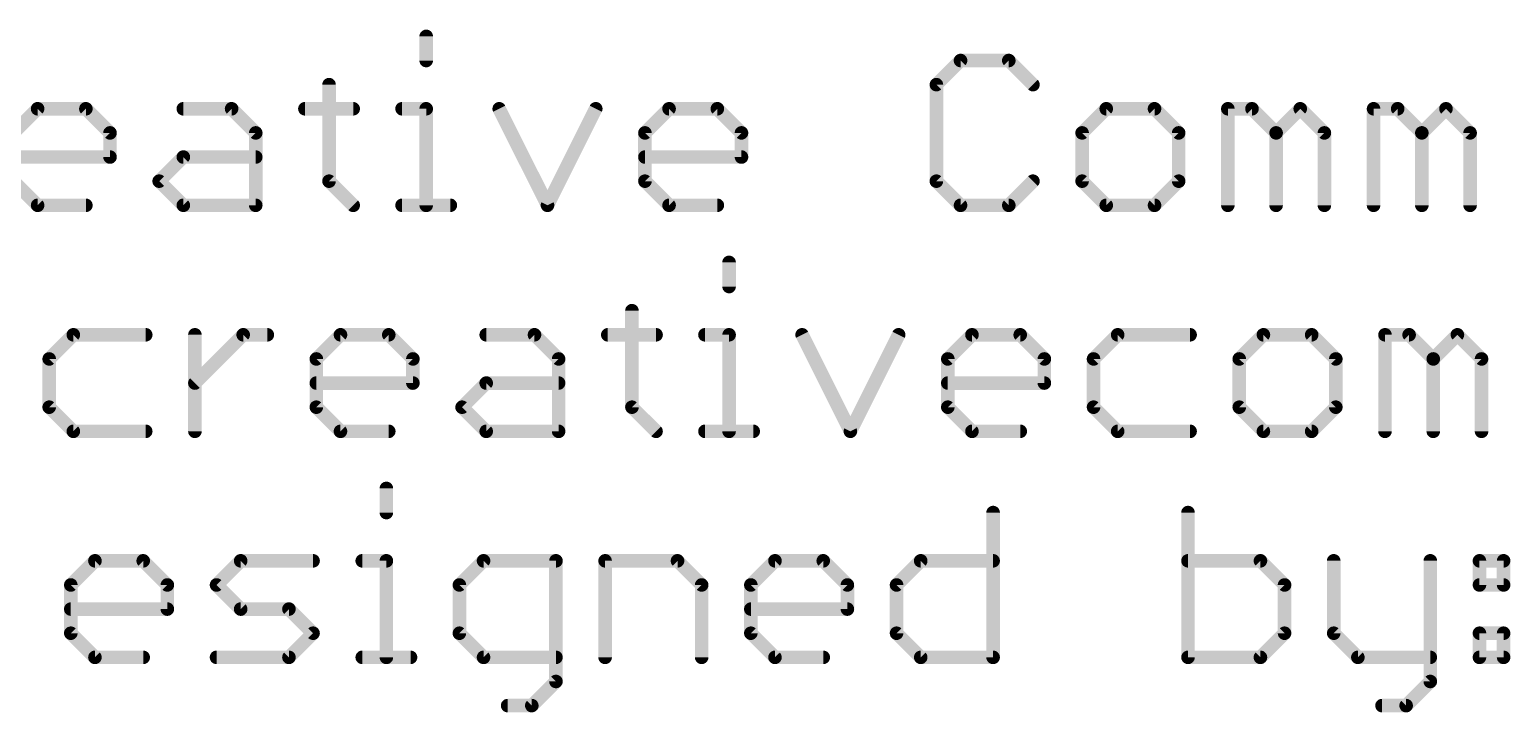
# Model space of a CAD drawing. Extents: x -12 to 110, y -16 to 66.
# Drawn here: x 34.27 to 50.91, y -15.78 to -8.11 of the extents above; entities that cross this region are included whole.
import ezdxf

# ---------------------------------------------------------------- set-up
doc = ezdxf.new("R2010")
doc.units = 0
doc.layers.add('51', color=53, linetype='CONTINUOUS')

msp = doc.modelspace()

# ---------------------------------------------------------------- linework, layer by layer
at = {"layer": '51', "const_width": 0.1524}
for points in [[(38.7262, -8.1856), (38.7262, -8.4568)], [(44.7291, -8.4568), (44.458, -8.728)], [(45.2715, -8.4568), (44.7291, -8.4568)], [(45.5426, -8.728), (45.2715, -8.4568)], [(37.6348, -8.728), (37.6348, -9.8126)], [(44.458, -8.728), (44.458, -9.8126)], [(34.0893, -9.2703), (34.3605, -8.9991)], [(34.3605, -8.9991), (34.9028, -8.9991)], [(34.9028, -8.9991), (35.174, -9.2703)], [(35.9976, -8.9991), (36.54, -8.9991)], [(36.54, -8.9991), (36.8111, -9.2703)], [(37.3636, -8.9991), (37.906, -8.9991)], [(38.4551, -8.9991), (38.7262, -8.9991)], [(38.7262, -8.9991), (38.7262, -10.0838)], [(39.5465, -8.9991), (40.0888, -10.0838)], [(40.0888, -10.0838), (40.6312, -8.9991)], [(41.1837, -9.2703), (41.4548, -8.9991)], [(41.4548, -8.9991), (41.9972, -8.9991)], [(41.9972, -8.9991), (42.2683, -9.2703)], [(46.3663, -8.9991), (46.0951, -9.2703)], [(46.9086, -8.9991), (46.3663, -8.9991)], [(47.1798, -9.2703), (46.9086, -8.9991)], [(47.7323, -10.0838), (47.7323, -8.9991)], [(47.7323, -8.9991), (48.0035, -8.9991)], [(48.0035, -8.9991), (48.2746, -9.2703)], [(48.2746, -9.2703), (48.5458, -8.9991)], [(48.5458, -8.9991), (48.817, -9.2703)], [(49.3695, -10.0838), (49.3695, -8.9991)], [(49.3695, -8.9991), (49.6406, -8.9991)], [(49.6406, -8.9991), (49.9118, -9.2703)], [(49.9118, -9.2703), (50.1829, -8.9991)], [(50.1829, -8.9991), (50.4541, -9.2703)], [(35.174, -9.2703), (35.174, -9.5415)], [(36.8111, -9.2703), (36.8111, -10.0838)], [(41.1837, -9.8126), (41.1837, -9.2703)], [(42.2683, -9.2703), (42.2683, -9.5415)], [(46.0951, -9.2703), (46.0951, -9.8126)], [(47.1798, -9.8126), (47.1798, -9.2703)], [(48.2746, -9.2703), (48.2746, -10.0838)], [(48.817, -9.2703), (48.817, -10.0838)], [(49.9118, -9.2703), (49.9118, -10.0838)], [(50.4541, -9.2703), (50.4541, -10.0838)], [(35.174, -9.5415), (34.0893, -9.5415)], [(35.7265, -9.8126), (35.9976, -9.5415)], [(35.9976, -9.5415), (36.8111, -9.5415)], [(42.2683, -9.5415), (41.1837, -9.5415)], [(34.3605, -10.0838), (34.0893, -9.8126)], [(35.9976, -10.0838), (35.7265, -9.8126)], [(37.6348, -9.8126), (37.906, -10.0838)], [(41.4548, -10.0838), (41.1837, -9.8126)], [(44.458, -9.8126), (44.7291, -10.0838)], [(45.2715, -10.0838), (45.5426, -9.8126)], [(46.0951, -9.8126), (46.3663, -10.0838)], [(46.9086, -10.0838), (47.1798, -9.8126)], [(34.9028, -10.0838), (34.3605, -10.0838)], [(36.8111, -10.0838), (35.9976, -10.0838)], [(38.4551, -10.0838), (38.9974, -10.0838)], [(41.9972, -10.0838), (41.4548, -10.0838)], [(44.7291, -10.0838), (45.2715, -10.0838)], [(46.3663, -10.0838), (46.9086, -10.0838)], [(42.129, -10.7256), (42.129, -10.9968)], [(41.0375, -11.268), (41.0375, -12.3526)], [(34.7618, -11.5391), (34.4906, -11.8103)], [(35.5753, -11.5391), (34.7618, -11.5391)], [(36.1277, -12.6238), (36.1277, -11.5391)], [(36.1277, -12.0815), (36.6701, -11.5391)], [(36.6701, -11.5391), (36.9412, -11.5391)], [(37.492, -11.8103), (37.7632, -11.5391)], [(37.7632, -11.5391), (38.3055, -11.5391)], [(38.3055, -11.5391), (38.5767, -11.8103)], [(39.4004, -11.5391), (39.9427, -11.5391)], [(39.9427, -11.5391), (40.2139, -11.8103)], [(40.7664, -11.5391), (41.3087, -11.5391)], [(41.8578, -11.5391), (42.129, -11.5391)], [(42.129, -11.5391), (42.129, -12.6238)], [(42.9492, -11.5391), (43.4916, -12.6238)], [(43.4916, -12.6238), (44.0339, -11.5391)], [(44.5864, -11.8103), (44.8576, -11.5391)], [(44.8576, -11.5391), (45.3999, -11.5391)], [(45.3999, -11.5391), (45.671, -11.8103)], [(46.4947, -11.5391), (46.2235, -11.8103)], [(47.3082, -11.5391), (46.4947, -11.5391)], [(48.1319, -11.5391), (47.8607, -11.8103)], [(48.6742, -11.5391), (48.1319, -11.5391)], [(48.9454, -11.8103), (48.6742, -11.5391)], [(49.4979, -12.6238), (49.4979, -11.5391)], [(49.4979, -11.5391), (49.769, -11.5391)], [(49.769, -11.5391), (50.0402, -11.8103)], [(50.0402, -11.8103), (50.3114, -11.5391)], [(50.3114, -11.5391), (50.5825, -11.8103)], [(34.4906, -11.8103), (34.4906, -12.3526)], [(37.492, -12.3526), (37.492, -11.8103)], [(38.5767, -11.8103), (38.5767, -12.0815)], [(40.2139, -11.8103), (40.2139, -12.6238)], [(44.5864, -12.3526), (44.5864, -11.8103)], [(45.671, -11.8103), (45.671, -12.0815)], [(46.2235, -11.8103), (46.2235, -12.3526)], [(47.8607, -11.8103), (47.8607, -12.3526)], [(48.9454, -12.3526), (48.9454, -11.8103)], [(50.0402, -11.8103), (50.0402, -12.6238)], [(50.5825, -11.8103), (50.5825, -12.6238)], [(38.5767, -12.0815), (37.492, -12.0815)], [(39.1292, -12.3526), (39.4004, -12.0815)], [(39.4004, -12.0815), (40.2139, -12.0815)], [(45.671, -12.0815), (44.5864, -12.0815)], [(34.4906, -12.3526), (34.7618, -12.6238)], [(37.7632, -12.6238), (37.492, -12.3526)], [(39.4004, -12.6238), (39.1292, -12.3526)], [(41.0375, -12.3526), (41.3087, -12.6238)], [(44.8576, -12.6238), (44.5864, -12.3526)], [(46.2235, -12.3526), (46.4947, -12.6238)], [(47.8607, -12.3526), (48.1319, -12.6238)], [(48.6742, -12.6238), (48.9454, -12.3526)], [(34.7618, -12.6238), (35.5753, -12.6238)], [(38.3055, -12.6238), (37.7632, -12.6238)], [(40.2139, -12.6238), (39.4004, -12.6238)], [(41.8578, -12.6238), (42.4001, -12.6238)], [(45.3999, -12.6238), (44.8576, -12.6238)], [(46.4947, -12.6238), (47.3082, -12.6238)], [(48.1319, -12.6238), (48.6742, -12.6238)], [(38.2788, -13.2656), (38.2788, -13.5368)], [(45.0952, -13.5368), (45.0952, -15.1638)], [(47.2849, -13.5368), (47.2849, -15.1638)], [(34.7334, -14.3503), (35.0045, -14.0791)], [(35.0045, -14.0791), (35.5468, -14.0791)], [(35.5468, -14.0791), (35.818, -14.3503)], [(36.3705, -14.3503), (36.6417, -14.0791)], [(36.6417, -14.0791), (37.4552, -14.0791)], [(38.0077, -14.0791), (38.2788, -14.0791)], [(38.2788, -14.0791), (38.2788, -15.1638)], [(39.3703, -14.0791), (39.0991, -14.3503)], [(40.1838, -14.0791), (39.3703, -14.0791)], [(40.1838, -15.435), (40.1838, -14.0791)], [(40.7363, -15.1638), (40.7363, -14.0791)], [(40.7363, -14.0791), (41.5498, -14.0791)], [(41.5498, -14.0791), (41.8209, -14.3503)], [(42.3734, -14.3503), (42.6446, -14.0791)], [(42.6446, -14.0791), (43.1869, -14.0791)], [(43.1869, -14.0791), (43.4581, -14.3503)], [(44.0106, -14.3503), (44.2817, -14.0791)], [(44.2817, -14.0791), (45.0952, -14.0791)], [(48.0984, -14.0791), (47.2849, -14.0791)], [(48.3695, -14.3503), (48.0984, -14.0791)], [(48.922, -14.0791), (48.922, -14.8926)], [(50.0067, -14.0791), (50.0067, -15.435)], [(50.5592, -14.0791), (50.8304, -14.0791)], [(50.5592, -14.3503), (50.5592, -14.0791)], [(50.8304, -14.0791), (50.8304, -14.3503)], [(34.7334, -14.8926), (34.7334, -14.3503)], [(35.818, -14.3503), (35.818, -14.6215)], [(36.6417, -14.6215), (36.3705, -14.3503)], [(39.0991, -14.3503), (39.0991, -14.8926)], [(41.8209, -14.3503), (41.8209, -15.1638)], [(42.3734, -14.8926), (42.3734, -14.3503)], [(43.4581, -14.3503), (43.4581, -14.6215)], [(44.0106, -14.8926), (44.0106, -14.3503)], [(48.3695, -14.8926), (48.3695, -14.3503)], [(50.8304, -14.3503), (50.5592, -14.3503)], [(35.818, -14.6215), (34.7334, -14.6215)], [(37.184, -14.6215), (36.6417, -14.6215)], [(37.4552, -14.8926), (37.184, -14.6215)], [(43.4581, -14.6215), (42.3734, -14.6215)], [(35.0045, -15.1638), (34.7334, -14.8926)], [(37.184, -15.1638), (37.4552, -14.8926)], [(39.0991, -14.8926), (39.3703, -15.1638)], [(42.6446, -15.1638), (42.3734, -14.8926)], [(44.2817, -15.1638), (44.0106, -14.8926)], [(48.0984, -15.1638), (48.3695, -14.8926)], [(48.922, -14.8926), (49.1932, -15.1638)], [(50.5592, -14.8926), (50.8304, -14.8926)], [(50.5592, -15.1638), (50.5592, -14.8926)], [(50.8304, -14.8926), (50.8304, -15.1638)], [(35.5468, -15.1638), (35.0045, -15.1638)], [(36.3705, -15.1638), (37.184, -15.1638)], [(38.0077, -15.1638), (38.55, -15.1638)], [(39.3703, -15.1638), (40.1838, -15.1638)], [(43.1869, -15.1638), (42.6446, -15.1638)], [(45.0952, -15.1638), (44.2817, -15.1638)], [(47.2849, -15.1638), (48.0984, -15.1638)], [(49.1932, -15.1638), (50.0067, -15.1638)], [(50.8304, -15.1638), (50.5592, -15.1638)], [(39.9126, -15.7061), (40.1838, -15.435)], [(50.0067, -15.435), (49.7355, -15.7061)], [(39.6414, -15.7061), (39.9126, -15.7061)], [(49.7355, -15.7061), (49.4644, -15.7061)]]:
    msp.add_lwpolyline(points, dxfattribs=at)
at = {"layer": '51', "const_width": 0.0762}
for points in [[(38.7643, -8.1856, 1), (38.6881, -8.1856)], [(38.6881, -8.4568, 1), (38.7643, -8.4568)], [(44.7291, -8.4187, 1), (44.7291, -8.4949)], [(44.7561, -8.4838, 1), (44.7022, -8.4299)], [(45.2984, -8.4299, 1), (45.2445, -8.4838)], [(45.2715, -8.4949, 1), (45.2715, -8.4187)], [(37.6729, -8.728, 1), (37.5967, -8.728)], [(44.431, -8.701, 1), (44.4849, -8.7549)], [(44.4961, -8.728, 1), (44.4199, -8.728)], [(45.5157, -8.7549, 1), (45.5696, -8.701)], [(34.3605, -8.961, 1), (34.3605, -9.0372)], [(34.3874, -9.0261, 1), (34.3335, -8.9722)], [(34.9298, -8.9722, 1), (34.8759, -9.0261)], [(34.9028, -9.0372, 1), (34.9028, -8.961)], [(35.9976, -8.961, 1), (35.9976, -9.0372)], [(36.5669, -8.9722, 1), (36.513, -9.0261)], [(36.54, -9.0372, 1), (36.54, -8.961)], [(37.3636, -8.961, 1), (37.3636, -9.0372)], [(37.906, -9.0372, 1), (37.906, -8.961)], [(38.4551, -8.961, 1), (38.4551, -9.0372)], [(38.7643, -8.9991, 1), (38.6881, -8.9991)], [(38.7262, -9.0372, 1), (38.7262, -8.961)], [(39.5806, -8.9821, 1), (39.5124, -9.0162)], [(40.6652, -9.0162, 1), (40.5971, -8.9821)], [(41.4548, -8.961, 1), (41.4548, -9.0372)], [(41.4818, -9.0261, 1), (41.4279, -8.9722)], [(42.0241, -8.9722, 1), (41.9702, -9.0261)], [(41.9972, -9.0372, 1), (41.9972, -8.961)], [(46.3663, -8.961, 1), (46.3663, -9.0372)], [(46.3932, -9.0261, 1), (46.3394, -8.9722)], [(46.9356, -8.9722, 1), (46.8817, -9.0261)], [(46.9086, -9.0372, 1), (46.9086, -8.961)], [(47.7704, -8.9991, 1), (47.6942, -8.9991)], [(47.7323, -8.961, 1), (47.7323, -9.0372)], [(48.0304, -8.9722, 1), (47.9765, -9.0261)], [(48.0035, -9.0372, 1), (48.0035, -8.961)], [(48.5727, -8.9722, 1), (48.5188, -9.0261)], [(48.5727, -9.0261, 1), (48.5188, -8.9722)], [(49.4076, -8.9991, 1), (49.3314, -8.9991)], [(49.3695, -8.961, 1), (49.3695, -9.0372)], [(49.6676, -8.9722, 1), (49.6137, -9.0261)], [(49.6406, -9.0372, 1), (49.6406, -8.961)], [(50.2099, -8.9722, 1), (50.156, -9.0261)], [(50.2099, -9.0261, 1), (50.156, -8.9722)], [(35.2121, -9.2703, 1), (35.1359, -9.2703)], [(35.147, -9.2972, 1), (35.2009, -9.2434)], [(36.8492, -9.2703, 1), (36.773, -9.2703)], [(36.7842, -9.2972, 1), (36.8381, -9.2434)], [(41.2218, -9.2703, 1), (41.1456, -9.2703)], [(41.1567, -9.2434, 1), (41.2106, -9.2972)], [(42.3064, -9.2703, 1), (42.2302, -9.2703)], [(42.2414, -9.2972, 1), (42.2953, -9.2434)], [(46.1332, -9.2703, 1), (46.057, -9.2703)], [(46.0682, -9.2434, 1), (46.1221, -9.2972)], [(47.2179, -9.2703, 1), (47.1417, -9.2703)], [(47.1529, -9.2972, 1), (47.2067, -9.2434)], [(48.3127, -9.2703, 1), (48.2365, -9.2703)], [(48.2477, -9.2434, 1), (48.3016, -9.2972)], [(48.2477, -9.2972, 1), (48.3016, -9.2434)], [(48.8551, -9.2703, 1), (48.7789, -9.2703)], [(48.79, -9.2972, 1), (48.8439, -9.2434)], [(49.9499, -9.2703, 1), (49.8737, -9.2703)], [(49.8848, -9.2434, 1), (49.9387, -9.2972)], [(49.8848, -9.2972, 1), (49.9387, -9.2434)], [(50.4922, -9.2703, 1), (50.416, -9.2703)], [(50.4272, -9.2972, 1), (50.4811, -9.2434)], [(35.174, -9.5796, 1), (35.174, -9.5034)], [(35.9976, -9.5034, 1), (35.9976, -9.5796)], [(36.0246, -9.5684, 1), (35.9707, -9.5145)], [(36.8111, -9.5796, 1), (36.8111, -9.5034)], [(41.1837, -9.5034, 1), (41.1837, -9.5796)], [(42.2683, -9.5796, 1), (42.2683, -9.5034)], [(35.1359, -9.5415, 1), (35.2121, -9.5415)], [(42.2302, -9.5415, 1), (42.3064, -9.5415)], [(35.7534, -9.7857, 1), (35.6995, -9.8396)], [(35.6995, -9.7857, 1), (35.7534, -9.8396)], [(37.6617, -9.7857, 1), (37.6079, -9.8396)], [(37.5967, -9.8126, 1), (37.6729, -9.8126)], [(41.2106, -9.7857, 1), (41.1567, -9.8396)], [(41.1456, -9.8126, 1), (41.2218, -9.8126)], [(44.4849, -9.7857, 1), (44.431, -9.8396)], [(44.4199, -9.8126, 1), (44.4961, -9.8126)], [(45.5696, -9.8396, 1), (45.5157, -9.7857)], [(46.1221, -9.7857, 1), (46.0682, -9.8396)], [(46.057, -9.8126, 1), (46.1332, -9.8126)], [(47.1417, -9.8126, 1), (47.2179, -9.8126)], [(47.2067, -9.8396, 1), (47.1529, -9.7857)], [(34.3605, -10.0457, 1), (34.3605, -10.1219)], [(34.3335, -10.1107, 1), (34.3874, -10.0569)], [(34.9028, -10.1219, 1), (34.9028, -10.0457)], [(35.9976, -10.0457, 1), (35.9976, -10.1219)], [(35.9707, -10.1107, 1), (36.0246, -10.0569)], [(36.773, -10.0838, 1), (36.8492, -10.0838)], [(36.8111, -10.1219, 1), (36.8111, -10.0457)], [(37.879, -10.1107, 1), (37.9329, -10.0569)], [(38.4551, -10.0457, 1), (38.4551, -10.1219)], [(38.6881, -10.0838, 1), (38.7643, -10.0838)], [(38.9974, -10.1219, 1), (38.9974, -10.0457)], [(40.0548, -10.0668, 1), (40.1229, -10.1008)], [(40.0548, -10.1008, 1), (40.1229, -10.0668)], [(41.4548, -10.0457, 1), (41.4548, -10.1219)], [(41.4279, -10.1107, 1), (41.4818, -10.0569)], [(41.9972, -10.1219, 1), (41.9972, -10.0457)], [(44.7291, -10.0457, 1), (44.7291, -10.1219)], [(44.7022, -10.1107, 1), (44.7561, -10.0569)], [(45.2445, -10.0569, 1), (45.2984, -10.1107)], [(45.2715, -10.1219, 1), (45.2715, -10.0457)], [(46.3663, -10.0457, 1), (46.3663, -10.1219)], [(46.3394, -10.1107, 1), (46.3932, -10.0569)], [(46.8817, -10.0569, 1), (46.9356, -10.1107)], [(46.9086, -10.1219, 1), (46.9086, -10.0457)], [(47.6942, -10.0838, 1), (47.7704, -10.0838)], [(48.2365, -10.0838, 1), (48.3127, -10.0838)], [(48.7789, -10.0838, 1), (48.8551, -10.0838)], [(49.3314, -10.0838, 1), (49.4076, -10.0838)], [(49.8737, -10.0838, 1), (49.9499, -10.0838)], [(50.416, -10.0838, 1), (50.4922, -10.0838)], [(42.1671, -10.7256, 1), (42.0909, -10.7256)], [(42.0909, -10.9968, 1), (42.1671, -10.9968)], [(41.0756, -11.268, 1), (40.9994, -11.268)], [(34.7618, -11.501, 1), (34.7618, -11.5772)], [(34.7887, -11.5661, 1), (34.7348, -11.5122)], [(35.5753, -11.5772, 1), (35.5753, -11.501)], [(36.1658, -11.5391, 1), (36.0896, -11.5391)], [(36.6701, -11.501, 1), (36.6701, -11.5772)], [(36.697, -11.5661, 1), (36.6431, -11.5122)], [(36.9412, -11.5772, 1), (36.9412, -11.501)], [(37.7632, -11.501, 1), (37.7632, -11.5772)], [(37.7901, -11.5661, 1), (37.7363, -11.5122)], [(38.3325, -11.5122, 1), (38.2786, -11.5661)], [(38.3055, -11.5772, 1), (38.3055, -11.501)], [(39.4004, -11.501, 1), (39.4004, -11.5772)], [(39.9696, -11.5122, 1), (39.9158, -11.5661)], [(39.9427, -11.5772, 1), (39.9427, -11.501)], [(40.7664, -11.501, 1), (40.7664, -11.5772)], [(41.3087, -11.5772, 1), (41.3087, -11.501)], [(41.8578, -11.501, 1), (41.8578, -11.5772)], [(42.1671, -11.5391, 1), (42.0909, -11.5391)], [(42.129, -11.5772, 1), (42.129, -11.501)], [(42.9833, -11.5221, 1), (42.9152, -11.5562)], [(44.068, -11.5562, 1), (43.9998, -11.5221)], [(44.8576, -11.501, 1), (44.8576, -11.5772)], [(44.8845, -11.5661, 1), (44.8306, -11.5122)], [(45.4268, -11.5122, 1), (45.3729, -11.5661)], [(45.3999, -11.5772, 1), (45.3999, -11.501)], [(46.4947, -11.501, 1), (46.4947, -11.5772)], [(46.5216, -11.5661, 1), (46.4678, -11.5122)], [(47.3082, -11.5772, 1), (47.3082, -11.501)], [(48.1319, -11.501, 1), (48.1319, -11.5772)], [(48.1588, -11.5661, 1), (48.1049, -11.5122)], [(48.7011, -11.5122, 1), (48.6473, -11.5661)], [(48.6742, -11.5772, 1), (48.6742, -11.501)], [(49.536, -11.5391, 1), (49.4598, -11.5391)], [(49.4979, -11.501, 1), (49.4979, -11.5772)], [(49.796, -11.5122, 1), (49.7421, -11.5661)], [(49.769, -11.5772, 1), (49.769, -11.501)], [(50.3383, -11.5122, 1), (50.2844, -11.5661)], [(50.3383, -11.5661, 1), (50.2844, -11.5122)], [(34.5287, -11.8103, 1), (34.4525, -11.8103)], [(34.4636, -11.7834, 1), (34.5175, -11.8372)], [(37.5301, -11.8103, 1), (37.4539, -11.8103)], [(37.4651, -11.7834, 1), (37.519, -11.8372)], [(38.6148, -11.8103, 1), (38.5386, -11.8103)], [(38.5498, -11.8372, 1), (38.6036, -11.7834)], [(40.252, -11.8103, 1), (40.1758, -11.8103)], [(40.1869, -11.8372, 1), (40.2408, -11.7834)], [(44.6245, -11.8103, 1), (44.5483, -11.8103)], [(44.5594, -11.7834, 1), (44.6133, -11.8372)], [(45.7091, -11.8103, 1), (45.6329, -11.8103)], [(45.6441, -11.8372, 1), (45.698, -11.7834)], [(46.2616, -11.8103, 1), (46.1854, -11.8103)], [(46.1966, -11.7834, 1), (46.2505, -11.8372)], [(47.8988, -11.8103, 1), (47.8226, -11.8103)], [(47.8338, -11.7834, 1), (47.8876, -11.8372)], [(48.9835, -11.8103, 1), (48.9073, -11.8103)], [(48.9184, -11.8372, 1), (48.9723, -11.7834)], [(50.0783, -11.8103, 1), (50.0021, -11.8103)], [(50.0132, -11.7834, 1), (50.0671, -11.8372)], [(50.0132, -11.8372, 1), (50.0671, -11.7834)], [(50.6206, -11.8103, 1), (50.5444, -11.8103)], [(50.5556, -11.8372, 1), (50.6095, -11.7834)], [(36.1008, -12.0545, 1), (36.1547, -12.1084)], [(37.492, -12.0434, 1), (37.492, -12.1196)], [(38.5386, -12.0815, 1), (38.6148, -12.0815)], [(38.5767, -12.1196, 1), (38.5767, -12.0434)], [(39.4004, -12.0434, 1), (39.4004, -12.1196)], [(39.4273, -12.1084, 1), (39.3734, -12.0545)], [(40.2139, -12.1196, 1), (40.2139, -12.0434)], [(44.5864, -12.0434, 1), (44.5864, -12.1196)], [(45.6329, -12.0815, 1), (45.7091, -12.0815)], [(45.671, -12.1196, 1), (45.671, -12.0434)], [(34.5175, -12.3257, 1), (34.4636, -12.3796)], [(37.519, -12.3257, 1), (37.4651, -12.3796)], [(39.1561, -12.3257, 1), (39.1023, -12.3796)], [(39.1023, -12.3257, 1), (39.1561, -12.3796)], [(41.0645, -12.3257, 1), (41.0106, -12.3796)], [(44.6133, -12.3257, 1), (44.5594, -12.3796)], [(46.2505, -12.3257, 1), (46.1966, -12.3796)], [(47.8876, -12.3257, 1), (47.8338, -12.3796)], [(48.9723, -12.3796, 1), (48.9184, -12.3257)], [(34.4525, -12.3526, 1), (34.5287, -12.3526)], [(37.4539, -12.3526, 1), (37.5301, -12.3526)], [(40.9994, -12.3526, 1), (41.0756, -12.3526)], [(44.5483, -12.3526, 1), (44.6245, -12.3526)], [(46.1854, -12.3526, 1), (46.2616, -12.3526)], [(47.8226, -12.3526, 1), (47.8988, -12.3526)], [(48.9073, -12.3526, 1), (48.9835, -12.3526)], [(34.7618, -12.5857, 1), (34.7618, -12.6619)], [(34.7348, -12.6507, 1), (34.7887, -12.5969)], [(35.5753, -12.6619, 1), (35.5753, -12.5857)], [(36.0896, -12.6238, 1), (36.1658, -12.6238)], [(37.7632, -12.5857, 1), (37.7632, -12.6619)], [(37.7363, -12.6507, 1), (37.7901, -12.5969)], [(38.3055, -12.6619, 1), (38.3055, -12.5857)], [(39.4004, -12.5857, 1), (39.4004, -12.6619)], [(39.3734, -12.6507, 1), (39.4273, -12.5969)], [(40.1758, -12.6238, 1), (40.252, -12.6238)], [(40.2139, -12.6619, 1), (40.2139, -12.5857)], [(41.2817, -12.6507, 1), (41.3356, -12.5969)], [(41.8578, -12.5857, 1), (41.8578, -12.6619)], [(42.0909, -12.6238, 1), (42.1671, -12.6238)], [(42.4001, -12.6619, 1), (42.4001, -12.5857)], [(43.4575, -12.6068, 1), (43.5256, -12.6408)], [(43.4575, -12.6408, 1), (43.5256, -12.6068)], [(44.8576, -12.5857, 1), (44.8576, -12.6619)], [(44.8306, -12.6507, 1), (44.8845, -12.5969)], [(45.3999, -12.6619, 1), (45.3999, -12.5857)], [(46.4947, -12.5857, 1), (46.4947, -12.6619)], [(46.4678, -12.6507, 1), (46.5216, -12.5969)], [(47.3082, -12.6619, 1), (47.3082, -12.5857)], [(48.1319, -12.5857, 1), (48.1319, -12.6619)], [(48.1049, -12.6507, 1), (48.1588, -12.5969)], [(48.6473, -12.5969, 1), (48.7011, -12.6507)], [(48.6742, -12.6619, 1), (48.6742, -12.5857)], [(49.4598, -12.6238, 1), (49.536, -12.6238)], [(50.0021, -12.6238, 1), (50.0783, -12.6238)], [(50.5444, -12.6238, 1), (50.6206, -12.6238)], [(38.3169, -13.2656, 1), (38.2407, -13.2656)], [(45.1333, -13.5368, 1), (45.0571, -13.5368)], [(47.323, -13.5368, 1), (47.2468, -13.5368)], [(38.2407, -13.5368, 1), (38.3169, -13.5368)], [(35.0045, -14.041, 1), (35.0045, -14.1172)], [(35.0315, -14.1061, 1), (34.9776, -14.0522)], [(35.5738, -14.0522, 1), (35.5199, -14.1061)], [(35.5468, -14.1172, 1), (35.5468, -14.041)], [(36.6417, -14.041, 1), (36.6417, -14.1172)], [(36.6686, -14.1061, 1), (36.6147, -14.0522)], [(37.4552, -14.1172, 1), (37.4552, -14.041)], [(38.0077, -14.041, 1), (38.0077, -14.1172)], [(38.3169, -14.0791, 1), (38.2407, -14.0791)], [(38.2788, -14.1172, 1), (38.2788, -14.041)], [(39.3703, -14.041, 1), (39.3703, -14.1172)], [(39.3972, -14.1061, 1), (39.3433, -14.0522)], [(40.2219, -14.0791, 1), (40.1457, -14.0791)], [(40.1838, -14.1172, 1), (40.1838, -14.041)], [(40.7744, -14.0791, 1), (40.6982, -14.0791)], [(40.7363, -14.041, 1), (40.7363, -14.1172)], [(41.5767, -14.0522, 1), (41.5228, -14.1061)], [(41.5498, -14.1172, 1), (41.5498, -14.041)], [(42.6446, -14.041, 1), (42.6446, -14.1172)], [(42.6715, -14.1061, 1), (42.6176, -14.0522)], [(43.2139, -14.0522, 1), (43.16, -14.1061)], [(43.1869, -14.1172, 1), (43.1869, -14.041)], [(44.2817, -14.041, 1), (44.2817, -14.1172)], [(44.3087, -14.1061, 1), (44.2548, -14.0522)], [(45.0952, -14.1172, 1), (45.0952, -14.041)], [(47.2849, -14.041, 1), (47.2849, -14.1172)], [(48.1253, -14.0522, 1), (48.0714, -14.1061)], [(48.0984, -14.1172, 1), (48.0984, -14.041)], [(48.9601, -14.0791, 1), (48.8839, -14.0791)], [(50.0448, -14.0791, 1), (49.9686, -14.0791)], [(50.5592, -14.041, 1), (50.5592, -14.1172)], [(50.5973, -14.0791, 1), (50.5211, -14.0791)], [(50.8685, -14.0791, 1), (50.7923, -14.0791)], [(50.8304, -14.1172, 1), (50.8304, -14.041)], [(34.7715, -14.3503, 1), (34.6953, -14.3503)], [(34.7064, -14.3234, 1), (34.7603, -14.3772)], [(35.8561, -14.3503, 1), (35.7799, -14.3503)], [(35.7911, -14.3772, 1), (35.845, -14.3234)], [(36.3975, -14.3234, 1), (36.3436, -14.3772)], [(36.3436, -14.3234, 1), (36.3975, -14.3772)], [(39.1372, -14.3503, 1), (39.061, -14.3503)], [(39.0722, -14.3234, 1), (39.126, -14.3772)], [(41.859, -14.3503, 1), (41.7828, -14.3503)], [(41.794, -14.3772, 1), (41.8479, -14.3234)], [(42.4115, -14.3503, 1), (42.3353, -14.3503)], [(42.3465, -14.3234, 1), (42.4004, -14.3772)], [(43.4962, -14.3503, 1), (43.42, -14.3503)], [(43.4311, -14.3772, 1), (43.485, -14.3234)], [(44.0487, -14.3503, 1), (43.9725, -14.3503)], [(43.9836, -14.3234, 1), (44.0375, -14.3772)], [(48.4076, -14.3503, 1), (48.3314, -14.3503)], [(48.3426, -14.3772, 1), (48.3965, -14.3234)], [(50.5592, -14.3122, 1), (50.5592, -14.3884)], [(50.8304, -14.3884, 1), (50.8304, -14.3122)], [(50.5211, -14.3503, 1), (50.5973, -14.3503)], [(50.7923, -14.3503, 1), (50.8685, -14.3503)], [(34.7334, -14.5834, 1), (34.7334, -14.6596)], [(35.7799, -14.6215, 1), (35.8561, -14.6215)], [(35.818, -14.6596, 1), (35.818, -14.5834)], [(36.6417, -14.5834, 1), (36.6417, -14.6596)], [(36.6147, -14.6484, 1), (36.6686, -14.5945)], [(37.2109, -14.5945, 1), (37.1571, -14.6484)], [(37.184, -14.6596, 1), (37.184, -14.5834)], [(42.3734, -14.5834, 1), (42.3734, -14.6596)], [(43.42, -14.6215, 1), (43.4962, -14.6215)], [(43.4581, -14.6596, 1), (43.4581, -14.5834)], [(34.7603, -14.8657, 1), (34.7064, -14.9196)], [(34.6953, -14.8926, 1), (34.7715, -14.8926)], [(37.4821, -14.9196, 1), (37.4282, -14.8657)], [(37.4282, -14.9196, 1), (37.4821, -14.8657)], [(39.126, -14.8657, 1), (39.0722, -14.9196)], [(39.061, -14.8926, 1), (39.1372, -14.8926)], [(42.4004, -14.8657, 1), (42.3465, -14.9196)], [(42.3353, -14.8926, 1), (42.4115, -14.8926)], [(44.0375, -14.8657, 1), (43.9836, -14.9196)], [(43.9725, -14.8926, 1), (44.0487, -14.8926)], [(48.3314, -14.8926, 1), (48.4076, -14.8926)], [(48.3965, -14.9196, 1), (48.3426, -14.8657)], [(48.949, -14.8657, 1), (48.8951, -14.9196)], [(48.8839, -14.8926, 1), (48.9601, -14.8926)], [(50.5592, -14.8545, 1), (50.5592, -14.9307)], [(50.5973, -14.8926, 1), (50.5211, -14.8926)], [(50.8685, -14.8926, 1), (50.7923, -14.8926)], [(50.8304, -14.9307, 1), (50.8304, -14.8545)], [(35.0045, -15.1257, 1), (35.0045, -15.2019)], [(34.9776, -15.1907, 1), (35.0315, -15.1369)], [(35.5468, -15.2019, 1), (35.5468, -15.1257)], [(36.3705, -15.1257, 1), (36.3705, -15.2019)], [(37.1571, -15.1369, 1), (37.2109, -15.1907)], [(37.184, -15.2019, 1), (37.184, -15.1257)], [(38.0077, -15.1257, 1), (38.0077, -15.2019)], [(38.2407, -15.1638, 1), (38.3169, -15.1638)], [(38.55, -15.2019, 1), (38.55, -15.1257)], [(39.3703, -15.1257, 1), (39.3703, -15.2019)], [(39.3433, -15.1907, 1), (39.3972, -15.1369)], [(40.1838, -15.2019, 1), (40.1838, -15.1257)], [(40.6982, -15.1638, 1), (40.7744, -15.1638)], [(41.7828, -15.1638, 1), (41.859, -15.1638)], [(42.6446, -15.1257, 1), (42.6446, -15.2019)], [(42.6176, -15.1907, 1), (42.6715, -15.1369)], [(43.1869, -15.2019, 1), (43.1869, -15.1257)], [(44.2817, -15.1257, 1), (44.2817, -15.2019)], [(44.2548, -15.1907, 1), (44.3087, -15.1369)], [(45.0571, -15.1638, 1), (45.1333, -15.1638)], [(45.0952, -15.2019, 1), (45.0952, -15.1257)], [(47.2849, -15.1257, 1), (47.2849, -15.2019)], [(47.2468, -15.1638, 1), (47.323, -15.1638)], [(48.0714, -15.1369, 1), (48.1253, -15.1907)], [(48.0984, -15.2019, 1), (48.0984, -15.1257)], [(49.1932, -15.1257, 1), (49.1932, -15.2019)], [(49.1663, -15.1907, 1), (49.2201, -15.1369)], [(50.0067, -15.2019, 1), (50.0067, -15.1257)], [(50.5592, -15.1257, 1), (50.5592, -15.2019)], [(50.5211, -15.1638, 1), (50.5973, -15.1638)], [(50.7923, -15.1638, 1), (50.8685, -15.1638)], [(50.8304, -15.2019, 1), (50.8304, -15.1257)], [(40.1457, -15.435, 1), (40.2219, -15.435)], [(40.2107, -15.4619, 1), (40.1568, -15.408)], [(49.9686, -15.435, 1), (50.0448, -15.435)], [(50.0336, -15.4619, 1), (49.9798, -15.408)], [(39.6414, -15.668, 1), (39.6414, -15.7442)], [(39.9126, -15.7442, 1), (39.9126, -15.668)], [(49.4644, -15.668, 1), (49.4644, -15.7442)], [(49.7355, -15.7442, 1), (49.7355, -15.668)], [(39.8857, -15.6792, 1), (39.9395, -15.7331)], [(49.7086, -15.6792, 1), (49.7625, -15.7331)]]:
    msp.add_lwpolyline(points, format="xyb", dxfattribs=at)

doc.saveas('drawing.dxf')
